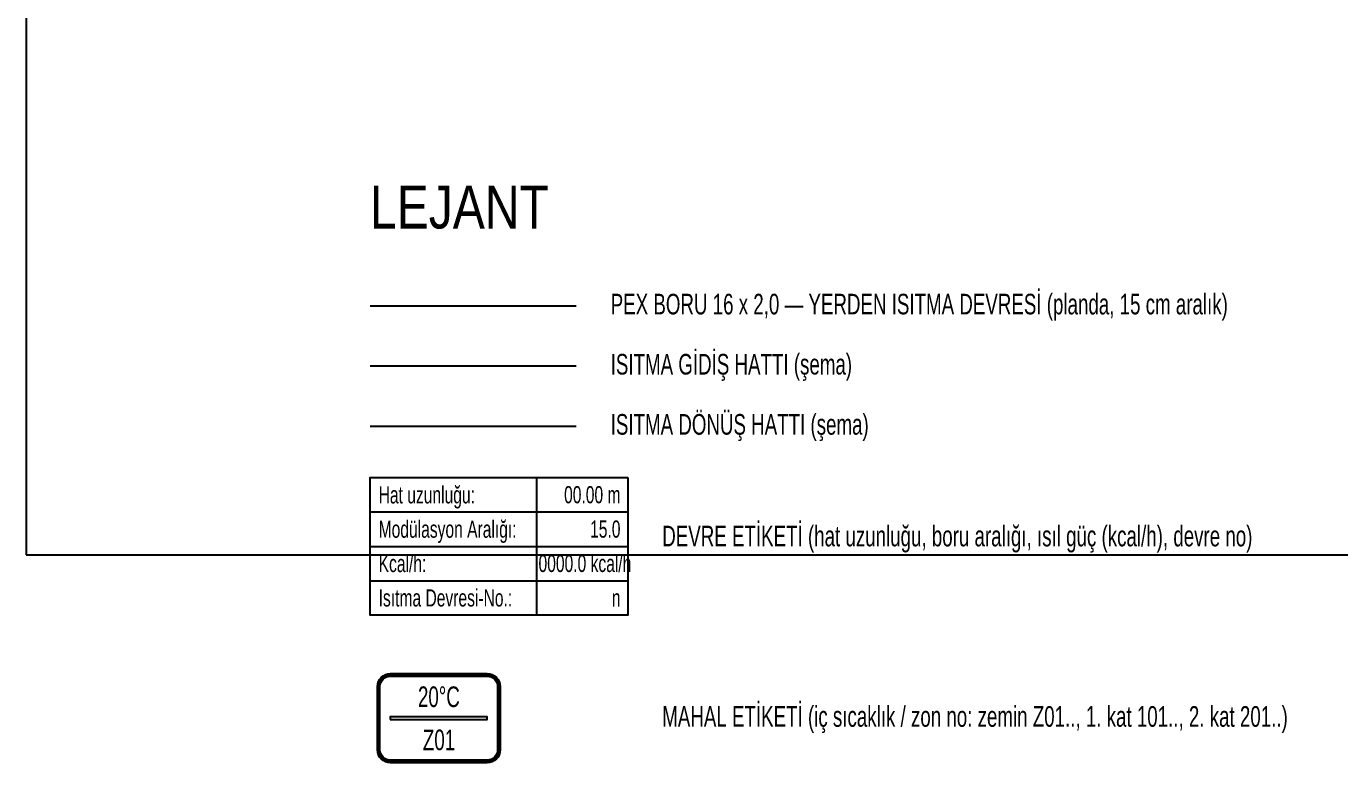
# Model space of a CAD drawing. Header units: centimetres. Extents: x -1224 to 8120, y -5771 to -1283.
# Drawn here: x -1000 to -236, y -5771 to -5342 of the extents above; entities that cross this region are included whole.
import ezdxf
from ezdxf.enums import TextEntityAlignment as Align

# ---------------------------------------------------------------- set-up
doc = ezdxf.new("R2010")
doc.units = ezdxf.units.CM
for name, color, linetype in [('ROTAS-ISITMA-DONUS-BORU', 30, 'Continuous'), ('ROTAS-ISITMA-ETIKET', 2, 'Continuous'), ('ROTAS-ISITMA-GIDIS-BORU', 10, 'Continuous'), ('ROTAS-ISITMA-MAHAL-ETIKET', 2, 'Continuous'), ('ROTAS-ISITMA-PEX', 1, 'Continuous'), ('ROTAS-LEJANT', 7, 'Continuous'), ('ROTAS-PAFTA', 144, 'Continuous')]:
    doc.layers.add(name, color=color, linetype=linetype)
doc.styles.add('ROTAS-YAZI', font='arial.ttf')

# ---------------------------------------------------------------- blocks, each defined once
blk = doc.blocks.new('ROTAS-YI-ETIKET')
at = {"color": 2}
for p, q in [((96.87, 0), (96.87, -80)), ((0, -20), (150, -20)), ((0, -40), (150, -40)), ((0, -60), (150, -60))]:
    blk.add_line(p, q, dxfattribs=at)
at = {"color": 2, "extrusion": (0, 0, -1)}
blk.add_lwpolyline([(-150, 0), (-150, -80), (0, -80), (0, 0)], close=True, dxfattribs=at)
at = {"color": 2, "style": 'ROTAS-YAZI', "width": 0.65}
for s, p in [('Hat uzunluğu:', (5, -10)), ('Modülasyon Aralığı:', (5, -30)), ('Kcal/h:', (5, -50)), ('Isıtma Devresi-No.:', (5, -70))]:
    blk.add_text(s, height=10, dxfattribs=at).set_placement(p, align=Align.MIDDLE_LEFT)
at = {"color": 2, "style": 'ROTAS-YAZI', "width": 0.65, "flags": 1}
for tag in ['ALAN', 'NO', 'DERECE', 'BORU', 'MAHAL']:
    blk.add_attdef(tag, (0, 0), '', height=5, dxfattribs=at)
at = {"color": 2, "style": 'ROTAS-YAZI', "width": 0.65}
for tag, p in [('UZ', (145.7, -14.93)), ('AR', (145.7, -34.94)), ('NO1', (145.7, -75.02))]:
    blk.add_attdef(tag, text='', height=10, dxfattribs=at).set_placement(p, align=Align.RIGHT)
blk.add_attdef('YER', (98.01, -54.93), '', height=10, dxfattribs=at)
blk = doc.blocks.new('ROTAS-YI-MAHAL')
at = {"color": 2, "extrusion": (0, 0, -1)}
for points in [[(35.71, -18.44), (35.71, 18.44, 0.414214), (28.21, 25.94), (-28.21, 25.94, 0.414214), (-35.71, 18.44), (-35.71, -18.44, 0.414214), (-28.21, -25.94), (28.21, -25.94, 0.414214)], [(34.21, -18.44), (34.21, 18.44, 0.414214), (28.21, 24.44), (-28.21, 24.44, 0.414214), (-34.21, 18.44), (-34.21, -18.44, 0.414214), (-28.21, -24.44), (28.21, -24.44, 0.414214)]]:
    blk.add_lwpolyline(points, format="xyb", close=True, dxfattribs=at)
at = {"color": 4, "extrusion": (0, 0, -1)}
for points in [[(35.21, -18.44), (35.21, 18.44, 0.414214), (28.21, 25.44), (-28.21, 25.44, 0.414214), (-35.21, 18.44), (-35.21, -18.44, 0.414214), (-28.21, -25.44), (28.21, -25.44, 0.414214)], [(34.71, -18.44), (34.71, 18.44, 0.414214), (28.21, 24.94), (-28.21, 24.94, 0.414214), (-34.71, 18.44), (-34.71, -18.44, 0.414214), (-28.21, -24.94), (28.21, -24.94, 0.414214)]]:
    blk.add_lwpolyline(points, format="xyb", close=True, dxfattribs=at)
at = {"color": 2, "extrusion": (0, 0, -1)}
blk.add_lwpolyline([(28.21, -0.75), (-28.21, -0.75), (-28.21, 0.75), (28.21, 0.75)], close=True, dxfattribs=at)
at = {"color": 4, "style": 'ROTAS-YAZI', "width": 0.65}
blk.add_attdef('DERECE', (-12.12, 6.47), '', height=12, dxfattribs=at)
at = {"color": 2, "style": 'ROTAS-YAZI', "width": 0.65, "flags": 1}
for tag in ['ALAN', 'MAHAL']:
    blk.add_attdef(tag, (0, 0), '', height=5, dxfattribs=at)
at = {"color": 1, "style": 'ROTAS-YAZI', "width": 0.65}
blk.add_attdef('NO', (-9.26, -18.64), '', height=12, dxfattribs=at)

msp = doc.modelspace()

# ---------------------------------------------------------------- linework, layer by layer
at = {"layer": 'ROTAS-ISITMA-DONUS-BORU'}
msp.add_line((-800, -5575), (-680, -5575), dxfattribs=at)
at = {"layer": 'ROTAS-ISITMA-GIDIS-BORU'}
msp.add_line((-800, -5540), (-680, -5540), dxfattribs=at)
at = {"layer": 'ROTAS-ISITMA-PEX'}
msp.add_line((-800, -5505), (-680, -5505), dxfattribs=at)
at = {"layer": 'ROTAS-PAFTA'}
msp.add_lwpolyline([(-1000, -5650), (3548.4, -5650), (3548.4, -3880), (-1000, -3880)], close=True, dxfattribs=at)

# ---------------------------------------------------------------- block references
at = {"layer": 'ROTAS-ISITMA-ETIKET'}
msp.add_blockref('ROTAS-YI-ETIKET', (-800, -5605), dxfattribs=at).add_auto_attribs({'UZ': '00.00 m', 'AR': '15.0', 'NO1': 'n', 'YER': '0000.0 kcal/h'})
at = {"layer": 'ROTAS-ISITMA-MAHAL-ETIKET'}
msp.add_blockref('ROTAS-YI-MAHAL', (-760, -5745), dxfattribs=at).add_auto_attribs({'DERECE': '20%%DC', 'NO': 'Z01'})

# ---------------------------------------------------------------- texts
at = {"layer": 'ROTAS-LEJANT', "color": 7, "style": 'ROTAS-YAZI'}
for s, height, width, p in [('LEJANT', 25, 0.8, (-800, -5460)), ('PEX BORU 16 x 2,0 — YERDEN ISITMA DEVRESİ (planda, 15 cm aralık)', 12, 0.65, (-660, -5510)), ('ISITMA GİDİŞ HATTI (şema)', 12, 0.65, (-660, -5545)), ('ISITMA DÖNÜŞ HATTI (şema)', 12, 0.65, (-660, -5580)), ('DEVRE ETİKETİ (hat uzunluğu, boru aralığı, ısıl güç (kcal/h), devre no)', 12, 0.65, (-630, -5645)), ('MAHAL ETİKETİ (iç sıcaklık / zon no: zemin Z01.., 1. kat 101.., 2. kat 201..)', 12, 0.65, (-630, -5750))]:
    msp.add_text(s, height=height, dxfattribs=dict(at, width=width)).set_placement(p)

doc.saveas('drawing.dxf')
